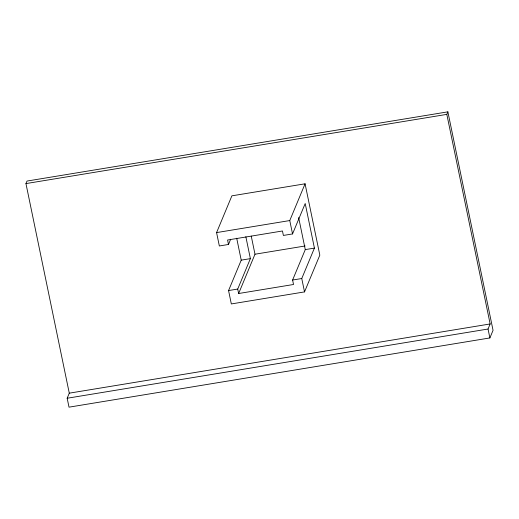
<?xml version="1.0" encoding="UTF-8"?>
<svg xmlns="http://www.w3.org/2000/svg" width="519" height="519" viewBox="0 0 519 519"><rect width="100%" height="100%" fill="white"/><g stroke="black" fill="none" stroke-linecap="round" stroke-linejoin="round"><path stroke-width="0.78" d="M25.95 183.596L27.007 181.06L447.878 111.838L493.05 330.331L489.884 337.94L69.014 407.162L67.172 398.242L69.28 393.168L25.95 183.596L446.82 114.375L447.878 111.838M230.657 239.272L228.496 244.468L219.342 245.974L216.579 232.596L231.883 195.832L305.075 183.797L319.827 255.14L304.523 291.899L231.331 303.939L228.561 290.562L241.225 260.142L236.696 238.234M298.639 217.532L305.276 249.607L292.606 280.026L293.533 284.49L238.636 293.514L237.715 289.057L250.379 258.637L245.85 236.729M238.636 293.514L254.991 254.219L251.248 236.119M228.496 244.468L227.569 240.012L282.466 230.981L283.387 235.438L292.541 233.933L289.771 220.556L305.075 183.797M292.541 233.933L305.204 203.513L314.423 248.101L301.76 278.528L304.523 291.899M489.884 337.94L488.042 329.02L490.15 323.953L446.82 114.375M216.579 232.596L289.771 220.556M254.991 254.219L305.114 245.974M241.225 260.142L250.379 258.637M305.276 249.607L314.423 248.101M228.561 290.562L237.715 289.057M292.606 280.026L301.76 278.528M69.28 393.168L490.15 323.953M67.172 398.242L488.042 329.02"/></g></svg>
